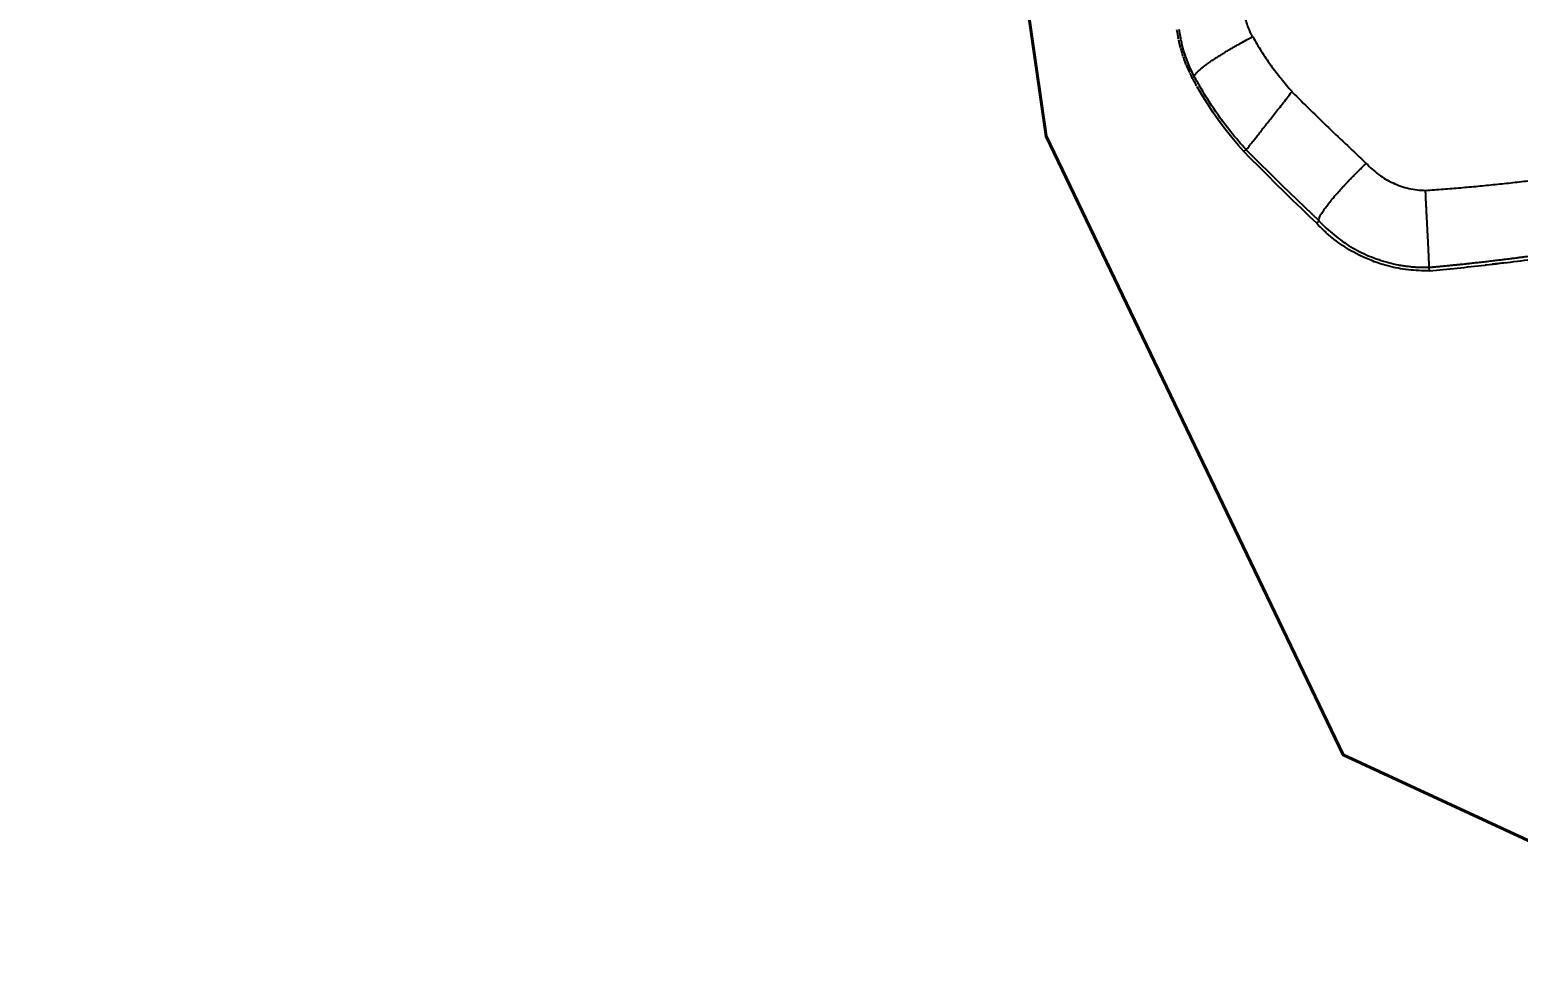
# Model space of a CAD drawing. Header units: millimetres. Extents: x 1145859089 to 1147511753, y -1047484727 to -1047247487.
# Drawn here: x 1147325447 to 1147325859.4, y -1047434644.1 to -1047434386.1 of the extents above; entities that cross this region are included whole.
import ezdxf
from ezdxf.xclip import XClip

# ---------------------------------------------------------------- set-up
doc = ezdxf.new("R2010")
doc.units = ezdxf.units.MM
doc.header["$LTSCALE"] = 100
doc.header["$MEASUREMENT"] = 0
doc.header["$XCLIPFRAME"] = 2
doc.layers.get('0').update_dxf_attribs({"linetype": 'CONTINUOUS'})
for name, color, linetype in [('XREF', 135, 'CONTINUOUS'), ('단지배치도$0$S240910', 33, 'CONTINUOUS'), ('단지배치도$0$W240910', 135, 'CONTINUOUS')]:
    doc.layers.add(name, color=color, linetype=linetype)
doc.styles.add('단지배치도$0$WS1', font='romans.shx', dxfattribs={"width": 0.8, "bigfont": 'whgtxt.shx'})

# ---------------------------------------------------------------- blocks, each defined once
blk = doc.blocks.new('단지배치도$0$zw$9902')
at = {"layer": '단지배치도$0$W240910', "linetype": 'ByBlock', "ltscale": 20}
for p, q in [((65497.03, -63030.16), (65497.66, -63029.82)), ((65524.69, -63033.94), (65524.66, -63033.98)), ((65501.12, -63037.18), (65499.38, -63034.34)), ((65502.73, -63039.62), (65501.12, -63037.18)), ((65504.42, -63042.02), (65502.73, -63039.62)), ((65506.17, -63044.36), (65504.42, -63042.02)), ((65507.98, -63046.65), (65506.17, -63044.36)), ((65509.87, -63048.89), (65507.98, -63046.65)), ((65511.35, -63050.55), (65509.87, -63048.89)), ((65511.35, -63050.55), (65511.93, -63050)), ((65511.93, -63050), (65511.94, -63050)), ((65511.93, -63050), (65511.93, -63050)), ((65511.94, -63050), (65511.95, -63050.01)), ((65511.95, -63050.01), (65511.97, -63050.03)), ((65511.97, -63050.03), (65511.99, -63050.04)), ((65511.99, -63050.04), (65512.01, -63050.06)), ((65512.01, -63050.06), (65512, -63050.08)), ((65512, -63050.08), (65521.94, -63059.95)), ((65513.21, -63052.44), (65511.35, -63050.55)), ((65515.54, -63054.78), (65513.21, -63052.44)), ((65517.87, -63057.11), (65515.54, -63054.78)), ((65520.21, -63059.44), (65517.87, -63057.11)), ((65522.56, -63061.75), (65520.21, -63059.44)), ((65521.94, -63059.95), (65532.15, -63069.77)), ((65524.91, -63064.06), (65522.56, -63061.75)), ((65527.28, -63066.35), (65524.91, -63064.06)), ((65529.65, -63068.64), (65527.28, -63066.35)), ((65531.5, -63070.41), (65529.65, -63068.64)), ((65531.5, -63070.41), (65532.15, -63069.77)), ((65532.14, -63069.76), (65532.15, -63069.77)), ((65562.72, -63083.56), (65562.66, -63082.6)), ((65578.3, -63081.98), (65578.15, -63081.99)), ((65578.45, -63081.96), (65578.3, -63081.98)), ((65583.75, -63081.33), (65580.14, -63081.76))]:
    blk.add_line(p, q, dxfattribs=at)
for centre, radius, start, end in [((65532.36, -63011.44), 39.98, 187.7174, 188.1906), ((65532.45, -63011.42), 40.06, 188.1913, 190.9785), ((65532.48, -63011.42), 40.1, 190.978, 191.7356), ((65532.46, -63011.42), 40.08, 191.7354, 194.5332), ((65532.4, -63011.44), 40.02, 194.5337, 195.2287), ((65532.29, -63011.47), 39.9, 195.2269, 198.0528), ((65532.34, -63011.45), 39.96, 198.053, 198.7033), ((65532.65, -63011.35), 40.28, 198.7062, 201.5718), ((65532.93, -63011.24), 40.58, 201.5689, 202.1301), ((65532.72, -63011.32), 40.35, 202.1274, 205.0809), ((65531.58, -63011.84), 39.1, 205.0972, 205.682), ((65530.79, -63012.23), 38.22, 205.6756, 207.9686), ((65584.17, -62984.04), 98.59, 207.8915, 208.0915), ((65584.47, -62983.88), 98.93, 208.0919, 209.1469), ((65584.77, -62983.71), 99.28, 209.1465, 209.4316), ((65585.09, -62983.52), 99.65, 209.4321, 210.6593), ((65509.1, -62476.86), 609.06, 275.05069, 276.5102), ((65509.1, -62476.86), 609.06, 276.53842, 277.99802), ((65561.6, -63045.75), 37.83, 271.5653, 271.6993)]:
    blk.add_arc(centre, radius, start, end, dxfattribs=at)
for points, knots in [([(65513.78, -63018.71), (65513.71, -63018.58), (65513.51, -63018.22), (65513.16, -63017.53), (65512.71, -63016.52), (65512.33, -63015.53), (65512.04, -63014.66), (65511.69, -63013.47), (65511.42, -63012.19), (65511.24, -63010.88), (65511.17, -63010.14), (65511.13, -63009.51), (65511.11, -63008.98), (65511.11, -63008.48), (65511.11, -63008.02), (65511.13, -63007.55), (65511.16, -63007.11), (65511.19, -63006.65), (65511.26, -63006.03), (65511.36, -63005.27), (65511.48, -63004.67), (65511.54, -63004.37)], [0, 0, 0, 0, 0.447889, 1.227569, 2.33458, 3.761479, 4.417731, 5.072633, 7.479468, 8.321554, 9.059096, 9.691757, 10.219254, 10.641465, 11.188179, 11.598801, 12.056191, 12.53337, 12.98429, 13.920151, 14.827012, 14.827012, 14.827012, 14.827012]), ([(65497.66, -63029.82), (65497.21, -63028.98), (65496.33, -63027.16), (65495.48, -63025.01), (65495, -63023.57), (65494.8, -63022.95), (65494.63, -63022.39), (65494.39, -63021.53), (65494.07, -63020.3), (65493.71, -63018.62), (65493.51, -63017.38), (65493.42, -63016.71)], [0, 0, 0, 0, 2.881319, 6.031147, 6.947928, 7.421278, 8.001605, 8.688921, 10.100092, 11.819439, 13.847041, 13.847041, 13.847041, 13.847041]), ([(65497.66, -63029.82), (65497.61, -63029.52), (65498.04, -63028.95), (65498.63, -63028.32), (65499.34, -63027.69), (65500.16, -63027.03), (65501.13, -63026.3), (65502.01, -63025.68), (65502.73, -63025.19), (65503.25, -63024.84), (65503.74, -63024.52), (65504.21, -63024.22), (65504.65, -63023.94), (65505.09, -63023.66), (65505.52, -63023.39), (65505.92, -63023.14), (65506.34, -63022.89), (65506.76, -63022.64), (65507.26, -63022.34), (65507.87, -63021.98), (65508.57, -63021.57), (65509.24, -63021.19), (65509.9, -63020.81), (65510.87, -63020.27), (65512.19, -63019.55), (65513.25, -63018.99), (65513.78, -63018.71)], [0, 0, 0, 0, 0.930778, 1.822635, 2.698098, 3.748874, 4.966424, 6.336361, 6.979675, 7.601023, 8.194445, 8.754886, 9.278129, 9.760713, 10.311777, 10.788105, 11.186525, 11.766369, 12.258329, 12.951947, 13.874187, 14.693756, 15.269929, 16.166147, 18.008381, 19.783573, 19.783573, 19.783573, 19.783573]), ([(65513.78, -63018.71), (65514.52, -63020.08), (65516.13, -63022.74), (65518.74, -63026.63), (65521.59, -63030.38), (65523.64, -63032.77), (65524.69, -63033.94)], [0, 0, 0, 0, 4.654605, 9.339655, 14.057769, 18.772347, 18.772347, 18.772347, 18.772347]), ([(65504.17, -63040.37), (65503.36, -63039.21), (65501.74, -63036.82), (65499.58, -63033.3), (65498.25, -63030.92), (65497.66, -63029.82)], [0, 0, 0, 0, 4.22334, 8.664264, 12.398343, 12.398343, 12.398343, 12.398343]), ([(65520.68, -63039.03), (65521.17, -63038.55), (65521.94, -63037.35), (65523.36, -63035.74), (65524.12, -63034.47), (65524.66, -63033.98)], [0, 0, 0, 0, 2.066728, 4.230388, 6.431366, 6.431366, 6.431366, 6.431366]), ([(65524.66, -63033.98), (65527.99, -63037.34), (65534.82, -63043.99), (65541.75, -63050.54), (65545.24, -63053.83)], [0, 0, 0, 0, 14.1958, 28.595231, 28.595231, 28.595231, 28.595231]), ([(65511.93, -63050), (65511.05, -63049.04), (65509.28, -63047.02), (65506.69, -63043.81), (65505.01, -63041.55), (65504.17, -63040.37)], [0, 0, 0, 0, 3.913393, 8.038625, 12.375794, 12.375794, 12.375794, 12.375794]), ([(65512.01, -63050.06), (65511.95, -63049.86), (65512.49, -63049.58), (65512.79, -63049.01), (65513.34, -63048.38), (65513.94, -63047.59), (65514.67, -63046.68), (65515.49, -63045.63), (65516.4, -63044.47), (65517.4, -63043.21), (65518.45, -63041.86), (65519.59, -63040.48), (65520.26, -63039.46), (65520.68, -63039.03)], [0, 0, 0, 0, 0.629204, 1.261724, 2.07872, 3.077214, 4.249248, 5.58909, 7.074568, 8.680518, 10.40106, 12.208852, 14.032259, 14.032259, 14.032259, 14.032259]), ([(65532.14, -63069.76), (65532.04, -63069.55), (65532.17, -63069.07), (65532.43, -63068.46), (65532.76, -63067.87), (65533.12, -63067.3), (65533.49, -63066.74), (65534.01, -63066.01), (65534.7, -63065.11), (65535.45, -63064.17), (65536.17, -63063.3), (65536.82, -63062.53), (65537.66, -63061.57), (65538.71, -63060.41), (65539.72, -63059.33), (65540.55, -63058.46), (65541.18, -63057.8), (65541.85, -63057.13), (65542.43, -63056.55), (65542.91, -63056.07), (65543.44, -63055.55), (65544.22, -63054.8), (65544.87, -63054.18), (65545.24, -63053.83)], [0, 0, 0, 0, 0.69204, 1.293281, 2.081195, 2.671542, 3.340075, 4.085625, 5.342847, 6.754984, 7.695639, 8.708164, 9.789286, 11.528422, 13.386865, 14.242456, 15.149533, 16.103876, 17.100029, 17.607413, 18.147031, 19.321034, 20.845298, 20.845298, 20.845298, 20.845298]), ([(65545.24, -63053.83), (65545.75, -63054.41), (65546.85, -63055.48), (65548.65, -63056.94), (65550.59, -63058.22), (65552.65, -63059.29), (65554.81, -63060.15), (65557.05, -63060.78), (65559.33, -63061.19), (65560.88, -63061.28), (65561.65, -63061.3)], [0, 0, 0, 0, 2.306838, 4.611291, 6.936627, 9.255405, 11.580621, 13.895868, 16.219767, 18.529919, 18.529919, 18.529919, 18.529919]), ([(65561.65, -63061.3), (65563.28, -63061.16), (65566.54, -63060.97), (65571.37, -63060.56), (65576.18, -63060.14), (65581.01, -63059.65), (65585.83, -63059.15), (65589.04, -63058.74), (65590.62, -63058.58)], [0, 0, 0, 0, 4.921841, 9.776253, 14.561525, 19.395995, 24.336611, 29.104186, 29.104186, 29.104186, 29.104186]), ([(65562.66, -63082.6), (65562.69, -63082.45), (65562.65, -63082.15), (65562.65, -63081.72), (65562.63, -63081.23), (65562.61, -63080.68), (65562.58, -63080.02), (65562.55, -63079.3), (65562.5, -63078.36), (65562.45, -63077.21), (65562.39, -63076.06), (65562.34, -63075.05), (65562.3, -63074.22), (65562.26, -63073.36), (65562.2, -63072.2), (65562.12, -63070.73), (65562.04, -63069.13), (65561.97, -63067.68), (65561.9, -63066.39), (65561.82, -63064.88), (65561.74, -63063.19), (65561.68, -63061.92), (65561.65, -63061.3)], [0, 0, 0, 0, 0.449201, 0.870347, 1.312687, 1.899182, 2.550008, 3.276556, 4.068677, 5.35636, 6.730825, 7.54418, 8.381339, 9.237518, 10.107956, 11.873008, 13.640881, 14.924686, 16.222354, 17.522148, 19.450202, 21.319987, 21.319987, 21.319987, 21.319987]), ([(65544.66, -63079.92), (65544.11, -63079.67), (65542.7, -63078.99), (65540.48, -63077.76), (65538.03, -63076.17), (65535.71, -63074.41), (65533.54, -63072.51), (65532.19, -63071.16), (65531.55, -63070.47)], [0, 0, 0, 0, 1.793111, 4.704543, 7.615341, 10.525352, 13.434601, 16.259769, 16.259769, 16.259769, 16.259769]), ([(65532.14, -63069.76), (65532.79, -63070.45), (65534.13, -63071.8), (65536.28, -63073.67), (65538.56, -63075.39), (65540.95, -63076.94), (65543.45, -63078.32), (65545.18, -63079.12), (65546.05, -63079.48)], [0, 0, 0, 0, 2.841708, 5.691442, 8.544539, 11.396169, 14.246509, 17.100018, 17.100018, 17.100018, 17.100018]), ([(65562.66, -63082.6), (65562.93, -63082.57), (65563.51, -63082.52), (65564.46, -63082.44), (65565.54, -63082.34), (65566.75, -63082.22), (65567.96, -63082.11), (65568.95, -63082.01), (65569.67, -63081.94), (65570.19, -63081.88), (65570.83, -63081.82), (65571.6, -63081.74), (65572.61, -63081.64), (65573.79, -63081.51), (65575.15, -63081.36), (65576.69, -63081.19), (65578.34, -63081.01), (65580.01, -63080.81), (65581.55, -63080.63), (65582.86, -63080.47), (65583.93, -63080.34), (65584.77, -63080.23), (65585.4, -63080.15), (65586.01, -63080.08), (65586.59, -63080), (65587.23, -63079.92), (65587.98, -63079.82), (65588.96, -63079.69), (65590.09, -63079.54), (65591.17, -63079.39), (65592.11, -63079.26), (65592.95, -63079.14), (65593.48, -63079.07), (65593.72, -63079.04)], [0, 0, 0, 0, 0.80711, 1.754338, 2.84172, 4.087611, 5.393996, 6.473409, 7.071229, 7.566506, 8.043536, 8.992257, 9.912858, 11.090715, 12.525852, 14.02463, 15.734029, 17.518769, 19.069157, 20.385203, 21.466948, 22.314447, 22.927752, 23.371117, 24.15612, 24.685855, 25.311787, 26.418611, 27.664944, 28.725321, 29.678608, 30.524851, 31.264089, 31.264089, 31.264089, 31.264089]), ([(65562.63, -63083.56), (65561.69, -63083.58), (65559.78, -63083.56), (65556.91, -63083.34), (65554.03, -63082.91), (65551.19, -63082.26), (65548.03, -63081.35), (65545.91, -63080.4), (65544.66, -63079.92)], [0, 0, 0, 0, 2.819755, 5.728449, 8.637903, 11.548144, 14.459024, 18.488384, 18.488384, 18.488384, 18.488384]), ([(65546.05, -63079.48), (65546.92, -63079.85), (65548.68, -63080.52), (65551.4, -63081.33), (65553.64, -63081.84), (65555.38, -63082.13), (65556.58, -63082.3), (65557.79, -63082.44), (65559.01, -63082.53), (65560.22, -63082.59), (65561.43, -63082.62), (65562.24, -63082.61), (65562.66, -63082.6)], [0, 0, 0, 0, 2.820202, 5.652012, 8.49461, 9.712081, 10.930023, 12.147749, 13.367822, 14.589538, 15.767534, 17.021847, 17.021847, 17.021847, 17.021847])]:
    blk.add_open_spline(points, degree=3, knots=knots, dxfattribs=at)
at = {"layer": '단지배치도$0$S240910', "style": '단지배치도$0$WS1', "width": 0.8}
blk.add_text('FH:32.00', height=1200, dxfattribs=at).set_placement((60354.83, -63274.83))
blk = doc.blocks.new('단지배치도')
blk.add_blockref('단지배치도$0$zw$9902', (141034.19, 142437.16))

msp = doc.modelspace()

# ---------------------------------------------------------------- block references
at = {"layer": 'XREF'}
ref = msp.add_blockref('단지배치도', (1147119237.834579, -1047513806.462535), dxfattribs=at)
XClip(ref).set_block_clipping_path([(72982.4064819524, 34919.7593965298), (360382.4067475507, 255319.7593436697)])

doc.saveas('drawing.dxf')
